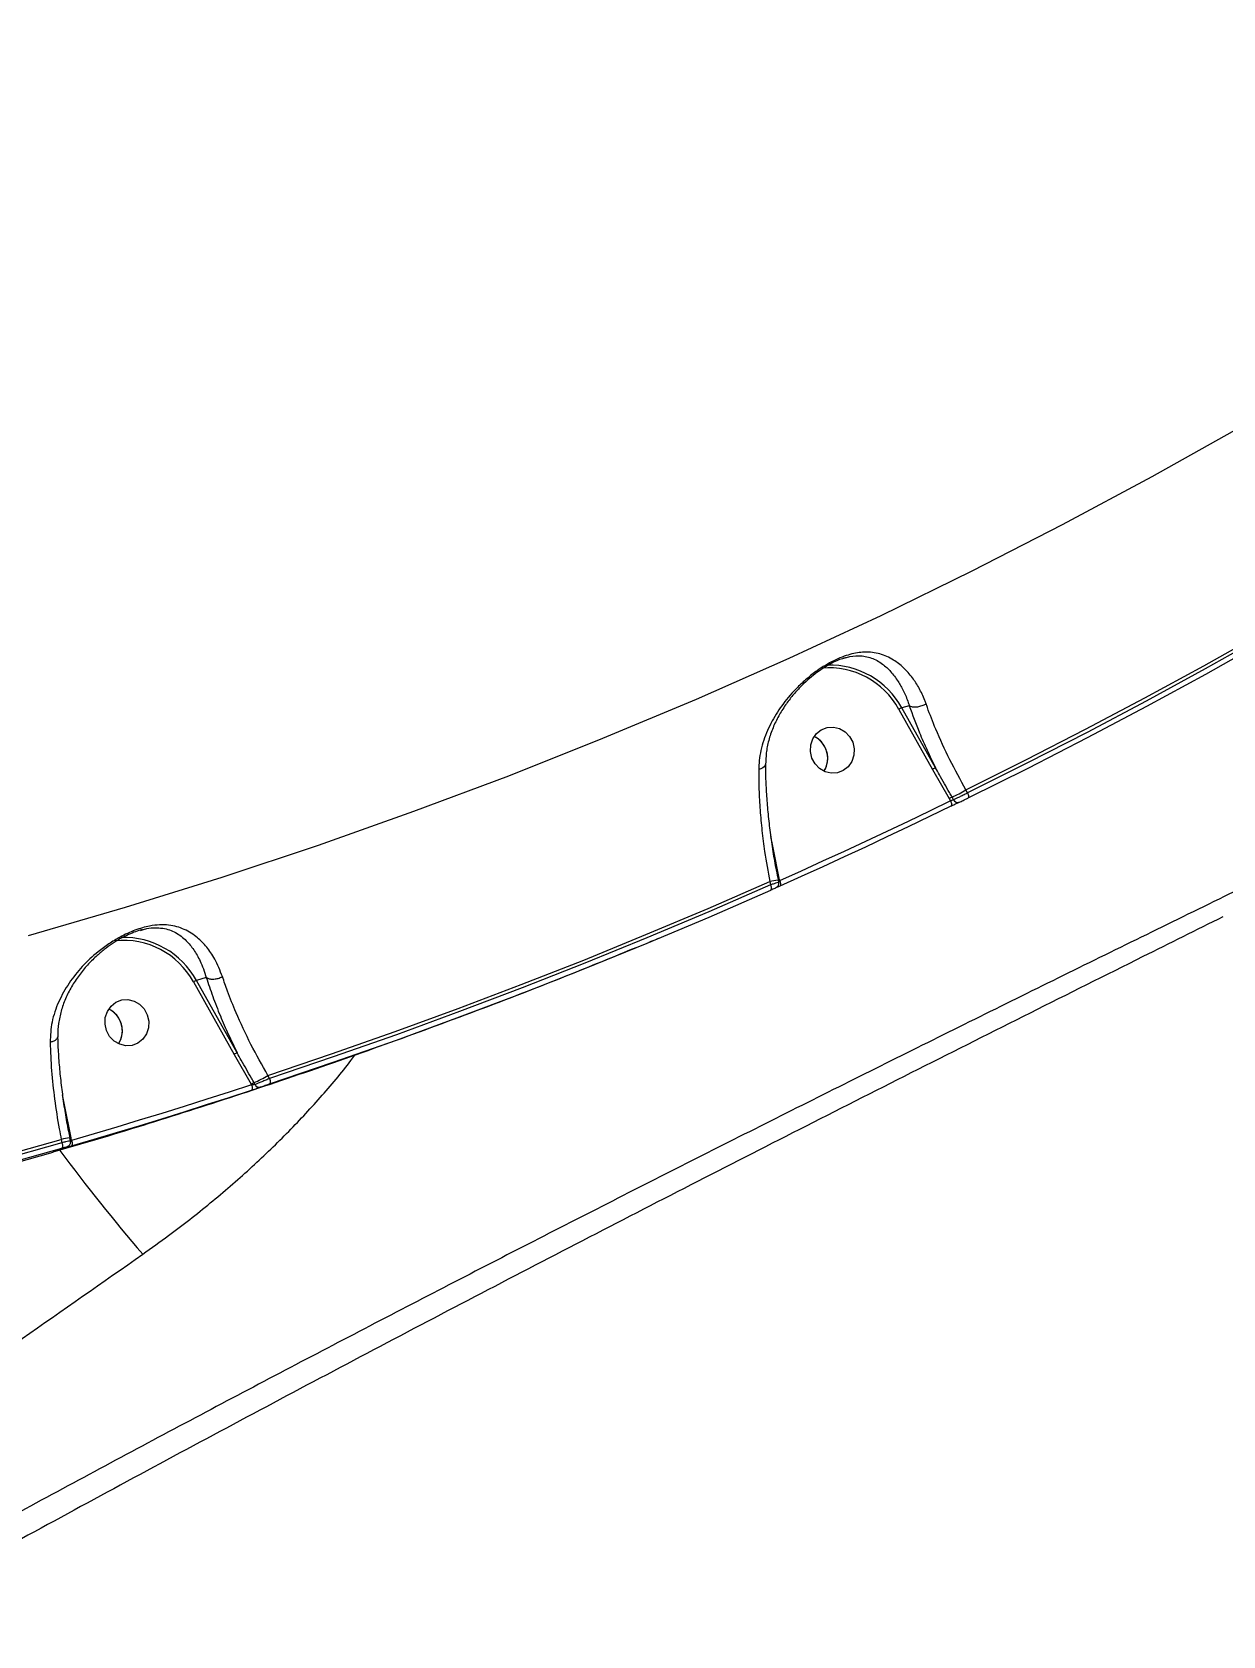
# Model space of a CAD drawing. Header units: millimetres. Extents: x -4335 to 4318, y -3792 to 3101.
# Drawn here: x 1904.2 to 2134.4, y -640.3 to -330.2 of the extents above; entities that cross this region are included whole.
import ezdxf

# ---------------------------------------------------------------- set-up
doc = ezdxf.new("R2010")
doc.units = ezdxf.units.MM
for name, color, linetype in [('DIKOM_ЗОНА', 80, 'Continuous'), ('DIKOM_ОБЪЕКТ', 7, 'Continuous'), ('DIKOM_РАЗМЕР_ЗОНА', 7, 'Continuous'), ('DIKOM_РАЗМЕР_ОБЪЕКТА', 7, 'Continuous')]:
    doc.layers.add(name, color=color, linetype=linetype)
doc.styles.add('style1', font='arial.ttf', dxfattribs={"width": 0.8})
doc.dimstyles.new('1-50', dxfattribs={"dimtxt": 300, "dimasz": 200, "dimexe": 100, "dimexo": 0, "dimgap": 100, "dimtad": 1, "dimtxsty": 'style1', "dimcen": 200, "dimclrd": 7, "dimclre": 7, "dimclrt": 7, "dimadec": 1, "dimazin": 2, "dimtfac": 1, "dimtmove": 0, "dimatfit": 2, "dimfxl": 0, "dimlwd": 25, "dimlwe": 18, "dimarcsym": 0})

# ---------------------------------------------------------------- blocks, each defined once
blk = doc.blocks.new('*D1')
at = {"layer": 'Defpoints', "color": 0, "transparency": 16777216}
for p in [(4316.09, -116.68), (-3504.99, -2016.22), (4316.09, -3691.68)]:
    blk.add_point(p, dxfattribs=at)
at = {"layer": 'DIKOM_РАЗМЕР_ЗОНА', "color": 7, "lineweight": 18, "transparency": 16777216}
for p, q in [((4316.09, -116.68), (4316.09, -3791.68)), ((-3504.99, -2016.22), (-3504.99, -3791.68))]:
    blk.add_line(p, q, dxfattribs=at)
at = {"layer": 'DIKOM_РАЗМЕР_ЗОНА', "color": 7, "lineweight": 25, "transparency": 16777216}
blk.add_line((-3304.99, -3691.68), (4116.09, -3691.68), dxfattribs=at)
at = {"layer": 'DIKOM_РАЗМЕР_ЗОНА', "color": 7, "transparency": 16777216}
for points in [[(-3304.99, -3658.35), (-3304.99, -3725.02), (-3504.99, -3691.68)], [(4116.09, -3658.35), (4116.09, -3725.02), (4316.09, -3691.68)]]:
    blk.add_solid(points, dxfattribs=at)
at = {"layer": 'DIKOM_РАЗМЕР_ЗОНА', "color": 7, "transparency": 16777216, "insert": (133.35, -3438.51), "char_height": 300, "attachment_point": 5, "style": 'style1'}
blk.add_mtext('7850', dxfattribs=at)
blk = doc.blocks.new('*D2')
at = {"layer": 'Defpoints', "color": 0, "transparency": 16777216}
for p in [(2711.72, 601.17), (-2007.01, 181.47), (-2007.01, -2298.93)]:
    blk.add_point(p, dxfattribs=at)
at = {"layer": 'DIKOM_РАЗМЕР_ОБЪЕКТА', "color": 7, "lineweight": 18, "transparency": 16777216}
for p, q in [((2711.72, 601.17), (2711.72, -2398.93)), ((-2007.01, 181.47), (-2007.01, -2398.93))]:
    blk.add_line(p, q, dxfattribs=at)
at = {"layer": 'DIKOM_РАЗМЕР_ОБЪЕКТА', "color": 7, "lineweight": 25, "transparency": 16777216}
blk.add_line((2511.72, -2298.93), (-1807.01, -2298.93), dxfattribs=at)
at = {"layer": 'DIKOM_РАЗМЕР_ОБЪЕКТА', "color": 7, "transparency": 16777216}
for points in [[(-1807.01, -2265.6), (-1807.01, -2332.27), (-2007.01, -2298.93)], [(2511.72, -2265.6), (2511.72, -2332.27), (2711.72, -2298.93)]]:
    blk.add_solid(points, dxfattribs=at)
at = {"layer": 'DIKOM_РАЗМЕР_ОБЪЕКТА', "color": 7, "transparency": 16777216, "insert": (-22.56, -2045.76), "char_height": 300, "attachment_point": 5, "style": 'style1'}
blk.add_mtext('4750', dxfattribs=at)

msp = doc.modelspace()

# ---------------------------------------------------------------- linework, layer by layer
at = {"layer": 'DIKOM_ЗОНА', "color": 3, "lineweight": 15}
msp.add_lwpolyline([(1629.814, 3100.338, -0.4205658), (4317.777, 469.92), (4317.777, -16.224, -0.4142136), (1317.777, -3016.224), (-2004.986, -3016.224, -0.4142136), (-3504.986, -1516.224), (-3504.986, 1600.338, -0.4142136), (-2004.986, 3100.338), (1629.814, 3100.338)], format="xyb", dxfattribs=at)
at = {"layer": 'DIKOM_ОБЪЕКТ', "color": 7, "linetype": 'Continuous', "lineweight": 15}
for p, q in [((2071.775, -461.142), (2078.31, -472.746)), ((2073.803, -460.437), (2072.344, -460.852)), ((2078.879, -472.455), (2072.344, -460.852)), ((2078.31, -472.746), (2081.532, -478.388)), ((2085.071, -477.286), (2084.747, -476.711)), ((2081.532, -478.388), (2081.782, -478.831)), ((2082.356, -478.62), (2082.068, -478.108)), ((2047.404, -487.622), (2047.008, -485.705)), ((2048.708, -494.137), (2047.404, -487.622)), ((2046.809, -494.437), (2046.945, -495.097)), ((2048.301, -495.508), (2048.081, -495.609)), ((2048.43, -494.167), (2048.428, -494.165)), ((2048.43, -494.167), (2048.514, -494.575)), ((2048.736, -494.27), (2048.708, -494.137)), ((1925.123, -503.894), (1925.522, -503.781)), ((1935.383, -513.847), (1943.274, -527.86)), ((1937.874, -513.01), (1935.952, -513.556)), ((1943.843, -527.569), (1935.952, -513.556)), ((1943.274, -527.86), (1946.557, -533.61)), ((1947.293, -533.685), (1947.093, -533.331)), ((1950.102, -532.519), (1949.772, -531.933)), ((1910.45, -537.61), (1910.054, -535.688)), ((1946.557, -533.61), (1946.624, -533.728)), ((1911.729, -544.003), (1910.45, -537.61)), ((1909.83, -544.302), (1909.964, -544.95)), ((1911.025, -545.712), (1910.858, -545.78)), ((1911.451, -544.032), (1911.45, -544.03)), ((1911.451, -544.032), (1911.57, -544.606)), ((1911.833, -544.502), (1911.729, -544.003))]:
    msp.add_line(p, q, dxfattribs=at)
at = {"layer": 'DIKOM_ОБЪЕКТ', "color": 7, "linetype": 'Continuous', "lineweight": 15, "flags": 128}
for points in [[(2204.554, -364.941), (2188.152, -375.834), (2171.558, -386.41), (2154.779, -396.666), (2137.818, -406.597), (2120.683, -416.202), (2103.377, -425.476), (2085.906, -434.418), (2068.277, -443.023), (2050.494, -451.29), (2032.564, -459.215), (2014.492, -466.797), (1996.283, -474.033), (1977.945, -480.92), (1959.481, -487.456), (1940.9, -493.639), (1922.205, -499.468), (1903.404, -504.94)], [(2084.747, -476.711), (2096.352, -470.922), (2107.889, -464.992), (2119.357, -458.921), (2130.754, -452.709), (2142.079, -446.359), (2153.33, -439.87), (2164.506, -433.244), (2175.605, -426.48)], [(2175.747, -427.165), (2164.669, -433.912), (2153.515, -440.523), (2142.286, -446.998), (2130.984, -453.334), (2119.61, -459.532), (2108.165, -465.59), (2096.652, -471.508), (2085.071, -477.286)], [(2085.174, -478.28), (2096.765, -472.498), (2108.288, -466.575), (2119.742, -460.512), (2131.125, -454.309), (2142.437, -447.967), (2153.675, -441.488), (2164.838, -434.871), (2175.925, -428.118)], [(2062.853, -467.5), (2063.138, -468.749), (2063.079, -470.02), (2062.683, -471.21), (2061.982, -472.223), (2061.031, -472.977), (2059.909, -473.411), (2058.706, -473.489), (2057.519, -473.206), (2056.445, -472.583), (2055.571, -471.673), (2054.967, -470.548), (2054.683, -469.299), (2054.741, -468.028), (2055.137, -466.838), (2055.839, -465.825), (2056.789, -465.071), (2057.912, -464.637), (2059.115, -464.559), (2060.302, -464.842), (2061.375, -465.465), (2062.25, -466.375), (2062.853, -467.5)], [(2085.071, -477.286), (2085.145, -477.46), (2085.204, -477.63), (2085.247, -477.792), (2085.271, -477.939), (2085.275, -478.065), (2085.26, -478.166), (2085.226, -478.239), (2085.174, -478.28)], [(2081.782, -478.831), (2077.679, -480.823), (2073.568, -482.797), (2069.449, -484.754), (2065.322, -486.693), (2061.187, -488.614), (2057.044, -490.517), (2052.894, -492.403), (2048.736, -494.27)], [(2048.808, -495.279), (2052.969, -493.41), (2057.123, -491.523), (2061.269, -489.618), (2065.408, -487.695), (2069.538, -485.755), (2073.661, -483.797), (2077.775, -481.821), (2081.881, -479.827)], [(2081.782, -478.831), (2081.856, -479.006), (2081.915, -479.177), (2081.957, -479.34), (2081.98, -479.487), (2081.984, -479.613), (2081.969, -479.715), (2081.934, -479.787), (2081.881, -479.827)], [(1949.772, -531.933), (1962.091, -527.768), (1974.359, -523.453), (1986.574, -518.988), (1998.735, -514.374), (2010.841, -509.611), (2022.89, -504.7), (2034.88, -499.642), (2046.809, -494.437)], [(1950.094, -533.559), (1962.398, -529.398), (1974.651, -525.087), (1986.852, -520.626), (1998.999, -516.017), (2011.09, -511.26), (2023.125, -506.355), (2035.101, -501.304), (2047.017, -496.106)], [(2046.945, -495.097), (2035.039, -500.29), (2023.073, -505.338), (2011.048, -510.238), (1998.966, -514.991), (1986.829, -519.597), (1974.639, -524.053), (1962.396, -528.361), (1950.102, -532.519)], [(2046.945, -495.097), (2047.014, -495.274), (2047.067, -495.447), (2047.104, -495.611), (2047.123, -495.76), (2047.124, -495.888), (2047.106, -495.991), (2047.07, -496.065), (2047.017, -496.106)], [(2048.736, -494.27), (2048.804, -494.447), (2048.858, -494.621), (2048.896, -494.786), (2048.915, -494.935), (2048.916, -495.063), (2048.897, -495.166), (2048.861, -495.239), (2048.808, -495.279)], [(1926.461, -520.205), (1926.745, -521.454), (1926.687, -522.724), (1926.291, -523.915), (1925.589, -524.928), (1924.638, -525.682), (1923.516, -526.115), (1922.313, -526.194), (1921.126, -525.91), (1920.052, -525.288), (1919.178, -524.377), (1918.574, -523.252), (1918.29, -522.004), (1918.348, -520.733), (1918.744, -519.542), (1919.446, -518.529), (1920.397, -517.775), (1921.519, -517.342), (1922.722, -517.263), (1923.909, -517.547), (1924.983, -518.169), (1925.857, -519.08), (1926.461, -520.205)], [(1950.102, -532.519), (1950.155, -532.701), (1950.194, -532.881), (1950.217, -533.05), (1950.224, -533.204), (1950.215, -533.336), (1950.189, -533.441), (1950.149, -533.517), (1950.094, -533.559)], [(1911.792, -545.553), (1916.164, -544.27), (1920.53, -542.969), (1924.892, -541.649), (1929.247, -540.31), (1933.597, -538.953), (1937.941, -537.577), (1942.279, -536.183), (1946.611, -534.77)], [(1946.624, -533.728), (1942.295, -535.14), (1937.96, -536.533), (1933.62, -537.908), (1929.274, -539.264), (1924.922, -540.602), (1920.564, -541.92), (1916.201, -543.221), (1911.833, -544.502)], [(1946.624, -533.728), (1946.676, -533.911), (1946.715, -534.091), (1946.738, -534.262), (1946.744, -534.416), (1946.734, -534.548), (1946.708, -534.653), (1946.667, -534.728), (1946.611, -534.77)], [(1809.089, -568.109), (1821.806, -565.669), (1834.49, -563.076), (1847.14, -560.328), (1859.756, -557.428), (1872.334, -554.375), (1884.874, -551.169), (1897.373, -547.811), (1909.83, -544.302)], [(1909.964, -544.95), (1897.532, -548.452), (1885.058, -551.803), (1872.545, -555.002), (1859.992, -558.05), (1847.403, -560.946), (1834.779, -563.689), (1822.121, -566.279), (1809.431, -568.716)], [(1909.964, -544.95), (1910.011, -545.134), (1910.044, -545.316), (1910.061, -545.487), (1910.064, -545.642), (1910.05, -545.775), (1910.021, -545.882), (1909.978, -545.958), (1909.923, -546.001)], [(1911.833, -544.502), (1911.88, -544.687), (1911.913, -544.869), (1911.931, -545.041), (1911.933, -545.196), (1911.92, -545.329), (1911.891, -545.436), (1911.848, -545.511), (1911.792, -545.553)], [(1908.197, -546.83), (1890.562, -551.814), (1871.446, -556.849), (1852.24, -561.53), (1832.947, -565.855), (1813.576, -569.822), (1794.13, -573.431), (1774.617, -576.679), (1755.041, -579.567), (1735.41, -582.094), (1715.729, -584.258), (1696.003, -586.058)], [(1809.307, -569.786), (1822.007, -567.347), (1834.675, -564.755), (1847.31, -562.009), (1859.91, -559.111), (1872.472, -556.061), (1884.996, -552.859), (1897.481, -549.505), (1909.923, -546.001)]]:
    msp.add_lwpolyline(points, dxfattribs=at)
at = {"layer": 'DIKOM_ОБЪЕКТ', "color": 7, "linetype": 'Continuous', "lineweight": 15}
for centre, radius, start, end in [((2058.355, -468.502), 15.945, 28.67347, 91.42238), ((2058.266, -468.496), 15.381, 28.56009, 95.15085), ((2073.631, -464.073), 3.469, 111.77179, 122.34297), ((2053.415, -470.536), 4.587, 20.10749, 64.49028), ((2053.367, -470.6), 4.665, 327.44564, 64.29944), ((2053.41, -470.617), 4.62, 327.33903, 21.02786), ((2080.169, -475.684), 3.476, 111.78948, 122.33501), ((2073.989, -459.35), 20.424, 293.30152, 301.78581), ((2083.679, -481.852), 4.075, 113.28847, 121.79276), ((2083.176, -478.212), 0.916, 206.46298, 292.71488), ((2050.274, -510.123), 16.065, 96.59541, 102.4537), ((2047.429, -487.851), 6.415, 279.01764, 281.50427), ((1921.967, -521.201), 15.938, 28.66557, 91.88696), ((1921.882, -521.191), 15.368, 28.54426, 96.01531), ((1937.238, -516.777), 3.469, 111.77179, 122.34297), ((1917.022, -523.241), 4.587, 20.10749, 64.49028), ((1916.974, -523.305), 4.665, 327.44739, 64.29957), ((1917.017, -523.322), 4.62, 327.34192, 21.02823), ((1945.129, -530.79), 3.469, 111.77179, 122.34297), ((1948.714, -537.092), 4.096, 113.31463, 121.77661), ((1939.021, -514.585), 20.409, 293.29729, 301.78795), ((1948.119, -533.275), 0.923, 206.38397, 284.76254), ((1913.306, -560.053), 16.13, 96.60718, 102.44194), ((1910.424, -537.572), 6.561, 279.04534, 281.47658), ((2207.214, -325.088), 370.951, 216.63335, 220.60342)]:
    msp.add_arc(centre, radius, start, end, dxfattribs=at)
for points, knots in [([(2295.347, -332.233), (2295.84, -330.516), (2297.179, -325.857), (2298.649, -317.454), (2299.526, -306.808), (2299.521, -295.251), (2298.653, -282.855), (2296.918, -269.671), (2294.317, -255.736), (2290.835, -241.057), (2286.497, -225.674), (2281.321, -209.64), (2275.336, -193.031), (2268.566, -175.924), (2261.027, -158.367), (2252.714, -140.381), (2243.658, -122.005), (2233.893, -103.299), (2223.466, -84.35), (2212.424, -65.248), (2200.939, -46.284), (2189.045, -27.496), (2176.794, -8.913), (2164.075, 9.647), (2150.944, 28.105), (2137.457, 46.379), (2123.474, 64.646), (2108.996, 82.863), (2094.04, 100.99), (2078.836, 118.746), (2063.454, 136.051), (2047.965, 152.823), (2032.419, 169.004), (2016.839, 184.554), (2001.252, 199.462), (1985.706, 213.686), (1970.273, 227.164), (1955.031, 239.815), (1940.976, 250.897), (1932.121, 257.422), (1928.168, 260.334)], [0, 0, 0, 0, 0.0156522, 0.0424894, 0.0694113, 0.0963764, 0.1233415, 0.1502633, 0.1771006, 0.203938, 0.23086, 0.257825, 0.2847901, 0.311712, 0.3385494, 0.3653868, 0.3923086, 0.4192737, 0.4462386, 0.4731606, 0.499998, 0.5258462, 0.55177, 0.5777322, 0.6036945, 0.6296183, 0.6554665, 0.6823039, 0.7092259, 0.736191, 0.7631561, 0.7900781, 0.8169154, 0.8437529, 0.8706749, 0.89764, 0.9246051, 0.9515272, 0.9783645, 1, 1, 1, 1]), ([(2021.618, 177.106), (2024.643, 174.076), (2032.79, 165.913), (2046.045, 152.112), (2061.317, 135.614), (2076.611, 118.445), (2091.873, 100.648), (2107.049, 82.269), (2121.805, 63.711), (2136.1, 45.044), (2149.903, 26.335), (2163.441, 7.281), (2176.653, -12.067), (2189.484, -31.646), (2201.652, -51.026), (2213.131, -70.144), (2223.91, -88.947), (2234.165, -107.74), (2243.836, -126.457), (2252.876, -145.028), (2261.084, -163.046), (2268.453, -180.46), (2274.992, -197.238), (2280.808, -213.651), (2285.849, -229.627), (2290.077, -245.096), (2293.4, -259.72), (2295.828, -273.467), (2297.39, -286.327), (2298.112, -298.51), (2297.954, -309.944), (2296.893, -320.565), (2295.046, -329.75), (2292.524, -337.576), (2290.124, -343.228), (2288.282, -346.134), (2287.675, -347.092)], [0, 0, 0, 0, 0.0177775, 0.0478939, 0.0780336, 0.10815, 0.1391411, 0.1701576, 0.2011488, 0.2312651, 0.2614047, 0.2915211, 0.3225123, 0.3535287, 0.38452, 0.4146364, 0.4447758, 0.4748923, 0.5058834, 0.5368999, 0.567891, 0.5980074, 0.628147, 0.6582634, 0.6892545, 0.720271, 0.7512621, 0.7813784, 0.811518, 0.8416345, 0.8726254, 0.9036418, 0.934633, 0.9608449, 0.9870873, 1, 1, 1, 1]), ([(2015.766, 85.589), (2019.899, 81.038), (2028.171, 71.931), (2040.419, 57.857), (2052.512, 43.525), (2064.57, 28.743), (2076.559, 13.536), (2088.443, -2.072), (2100.029, -17.831), (2111.658, -34.224), (2123.264, -51.238), (2134.775, -68.841), (2145.797, -86.441), (2156.281, -103.957), (2166.176, -121.305), (2175.436, -138.41), (2184.035, -155.239), (2191.974, -171.769), (2199.245, -187.969), (2205.814, -203.764), (2211.65, -219.079), (2216.723, -233.849), (2221.013, -248.039), (2224.53, -261.637), (2227.272, -274.618), (2229.23, -286.922), (2230.393, -298.491), (2230.754, -309.479), (2230.253, -319.803), (2228.856, -329.396), (2226.577, -338.052), (2223.392, -345.702), (2219.395, -352.422), (2216.008, -356.018), (2214.315, -357.815)], [0, 0, 0, 0, 0.0277665, 0.0555662, 0.0833659, 0.1111323, 0.1400374, 0.1689801, 0.1979227, 0.2268277, 0.2586374, 0.2905482, 0.3225101, 0.3544719, 0.3863819, 0.4181912, 0.4498954, 0.4817, 0.5135556, 0.5454111, 0.5772152, 0.6089191, 0.6405474, 0.672276, 0.7040551, 0.7358343, 0.7675628, 0.7991909, 0.8325939, 0.8660266, 0.8994295, 0.9329431, 0.9664864, 1, 1, 1, 1]), ([(2077.04, -460.06), (2076.961, -459.843), (2076.567, -458.77), (2075.73, -457.01), (2074.349, -454.859), (2072.696, -453), (2070.611, -451.399), (2068.177, -450.297), (2065.404, -449.945), (2062.861, -450.317), (2060.808, -450.996), (2059.198, -451.706), (2057.569, -452.606), (2055.802, -453.762), (2053.965, -455.193), (2051.703, -457.281), (2049.361, -459.978), (2047.16, -463.39), (2045.552, -467.088), (2044.797, -470.279), (2044.712, -472.189), (2044.686, -472.764)], [0, 0, 0, 0, 0.0134555, 0.0663226, 0.1192321, 0.1832744, 0.2473512, 0.3264814, 0.4053656, 0.4678613, 0.4990972, 0.5303037, 0.5614431, 0.5926235, 0.6345149, 0.6764889, 0.7480862, 0.8197599, 0.8939589, 0.9680652, 1, 1, 1, 1]), ([(2061.114, -451.263), (2060.946, -451.312), (2060.434, -451.462), (2059.457, -451.878), (2058.216, -452.516), (2056.9, -453.329), (2055.529, -454.312), (2054.101, -455.489), (2052.656, -456.861), (2051.209, -458.471), (2049.793, -460.328), (2048.495, -462.429), (2047.389, -464.719), (2046.582, -467.11), (2046.091, -469.493), (2046.042, -471.048), (2046.018, -471.79)], [0, 0, 0, 0, 0.023209, 0.0702928, 0.1199508, 0.1710962, 0.2277012, 0.2908202, 0.3605529, 0.4366322, 0.5240025, 0.6181375, 0.7162156, 0.8169025, 0.912649, 1, 1, 1, 1]), ([(2061.109, -451.255), (2061.13, -451.246), (2061.239, -451.201), (2061.335, -451.179), (2061.413, -451.161)], [0, 0, 0, 0, 0.1873756, 1, 1, 1, 1]), ([(2061.413, -451.161), (2061.499, -451.137), (2062.46, -450.859), (2064.291, -450.672), (2066.551, -451.106), (2068.532, -452.213), (2070.227, -453.772), (2071.575, -455.54), (2072.713, -457.576), (2073.408, -459.22), (2073.739, -460.238), (2073.806, -460.437), (2073.806, -460.438)], [0, 0, 0, 0, 0.0122684, 0.1377248, 0.300618, 0.4698532, 0.6062169, 0.7449086, 0.8572299, 0.9715642, 0.999932, 1, 1, 1, 1]), ([(2073.806, -460.438), (2073.805, -460.437), (2073.804, -460.437), (2073.803, -460.437), (2073.803, -460.437)], [0, 0, 0, 0, 0.6914866, 1, 1, 1, 1]), ([(2073.803, -460.437), (2074.43, -462.16), (2075.451, -464.963), (2077.217, -469.02), (2078.323, -471.307), (2078.879, -472.455)], [0, 0, 0, 0, 0.4427009, 0.7201706, 1, 1, 1, 1]), ([(2073.806, -460.438), (2073.975, -460.514), (2074.313, -460.666), (2075.051, -460.694), (2075.859, -460.565), (2076.498, -460.339), (2076.877, -460.153), (2077.002, -460.082), (2077.04, -460.06)], [0, 0, 0, 0, 0.220496, 0.4409854, 0.6614371, 0.881921, 0.9635453, 1, 1, 1, 1]), ([(2084.747, -476.711), (2083.683, -474.769), (2081.523, -470.83), (2079.086, -465.461), (2077.687, -461.897), (2077.125, -460.3), (2077.04, -460.06)], [0, 0, 0, 0, 0.3434992, 0.6969419, 0.9545338, 1, 1, 1, 1]), ([(2045.94, -471.782), (2045.929, -471.882), (2045.905, -472.111), (2045.538, -472.438), (2045.109, -472.638), (2044.803, -472.733), (2044.727, -472.753), (2044.686, -472.764)], [0, 0, 0, 0, 0.2496823, 0.5734599, 0.8972382, 0.9454992, 1, 1, 1, 1]), ([(2044.686, -472.764), (2044.691, -474.037), (2044.702, -476.596), (2044.925, -480.573), (2045.294, -484.597), (2045.87, -489.214), (2046.461, -492.501), (2046.809, -494.437)], [0, 0, 0, 0, 0.1872856, 0.3765503, 0.5570053, 0.7391972, 1, 1, 1, 1]), ([(2045.975, -471.768), (2045.985, -472.708), (2046.007, -474.716), (2046.184, -477.948), (2046.475, -481.414), (2046.884, -484.979), (2047.414, -488.602), (2047.937, -491.677), (2048.323, -493.523), (2048.456, -494.159)], [0, 0, 0, 0, 0.1350271, 0.2885997, 0.443881, 0.6005969, 0.7583733, 0.9167714, 1, 1, 1, 1]), ([(2082.068, -478.108), (2081.905, -477.819), (2081.09, -476.373), (2080.014, -474.495), (2079.124, -472.896), (2078.879, -472.455)], [0, 0, 0, 0, 0.1533149, 0.7665769, 1, 1, 1, 1]), ([(2085.071, -477.286), (2085.03, -477.308), (2084.755, -477.454), (2084.207, -477.739), (2083.467, -478.11), (2082.801, -478.429), (2082.504, -478.556), (2082.356, -478.62)], [0, 0, 0, 0, 0.042247, 0.2819631, 0.5212709, 0.7606197, 1, 1, 1, 1]), ([(2082.356, -478.62), (2082.327, -478.634), (2082.27, -478.663), (2082.131, -478.718), (2081.972, -478.773), (2081.852, -478.811), (2081.791, -478.828), (2081.782, -478.831)], [0, 0, 0, 0, 0.2369546, 0.4742368, 0.7137946, 0.9566365, 1, 1, 1, 1]), ([(2081.881, -479.827), (2081.907, -479.815), (2082.075, -479.733), (2082.41, -479.572), (2082.86, -479.36), (2083.264, -479.173), (2083.441, -479.095), (2083.529, -479.056)], [0, 0, 0, 0, 0.0426266, 0.2824811, 0.5216428, 0.7607283, 1, 1, 1, 1]), ([(2083.529, -479.056), (2083.618, -479.017), (2083.795, -478.939), (2084.198, -478.751), (2084.647, -478.537), (2084.981, -478.375), (2085.149, -478.293), (2085.174, -478.28)], [0, 0, 0, 0, 0.2393636, 0.478658, 0.7179248, 0.9577028, 1, 1, 1, 1]), ([(2137.728, -495.855), (2127.017, -501.098), (2105.595, -511.584), (2073.287, -527.575), (2040.84, -543.809), (2008.264, -560.332), (1975.59, -577.16), (1942.844, -594.314), (1910.056, -611.819), (1877.251, -629.69), (1844.499, -647.915), (1811.832, -666.504), (1779.275, -685.471), (1746.85, -704.816), (1714.588, -724.533), (1682.105, -744.877), (1649.432, -765.867), (1616.596, -787.501), (1584.033, -809.496), (1550.239, -832.886), (1515.282, -857.718), (1479.227, -884.008), (1443.59, -910.63), (1408.392, -937.529), (1373.425, -964.824), (1338.694, -992.479), (1304.178, -1020.438), (1270.085, -1048.467), (1236.375, -1076.507), (1214.223, -1095.146), (1203.15, -1104.464)], [0, 0, 0, 0, 0.0329727, 0.0659486, 0.0989209, 0.13202, 0.1651228, 0.1982215, 0.2314412, 0.2646699, 0.2978982, 0.331117, 0.3643418, 0.3975767, 0.4308113, 0.4640357, 0.4985455, 0.533067, 0.5675885, 0.6020985, 0.6415012, 0.6809274, 0.7203631, 0.7597922, 0.7991976, 0.8393434, 0.8795083, 0.9196818, 0.9598508, 1, 1, 1, 1]), ([(2048.509, -494.58), (2048.522, -494.677), (2048.548, -494.864), (2048.481, -495.123), (2048.375, -495.328), (2048.253, -495.475), (2048.141, -495.571), (2048.058, -495.626), (2048.011, -495.653), (2047.976, -495.672), (2047.912, -495.703), (2047.785, -495.762), (2047.457, -495.911), (2047.106, -496.067), (2046.899, -496.159), (2046.871, -496.171)], [0, 0, 0, 0, 0.0910368, 0.1754893, 0.2468499, 0.3065116, 0.3540238, 0.3859635, 0.4051558, 0.4258123, 0.4631928, 0.5994797, 0.7816016, 0.9704684, 1, 1, 1, 1]), ([(2048.481, -494.582), (2048.485, -494.58), (2048.496, -494.574), (2048.209, -494.668), (2047.686, -494.845), (2047.192, -495.013), (2046.945, -495.097)], [0, 0, 0, 0, 0.157605, 0.4369785, 0.7191406, 1, 1, 1, 1]), ([(2048.301, -495.508), (2048.331, -495.494), (2048.46, -495.435), (2048.657, -495.347), (2048.808, -495.279)], [0, 0, 0, 0, 0.229391, 1, 1, 1, 1]), ([(2048.736, -494.27), (2048.693, -494.315), (2048.61, -494.402), (2048.53, -494.492), (2048.509, -494.52), (2048.504, -494.526)], [0, 0, 0, 0, 0.4441004, 0.8709591, 1, 1, 1, 1]), ([(2134.441, -501.267), (2129.286, -503.829), (2116.882, -509.995), (2097.225, -519.825), (2075.518, -530.734), (2054.088, -541.585), (2032.897, -552.404), (2011.948, -563.192), (1991.057, -574.049), (1970.246, -584.97), (1949.538, -595.948), (1928.954, -606.977), (1908.514, -618.052), (1888.238, -629.166), (1868.142, -640.315), (1848.243, -651.492), (1828.556, -662.695), (1809.095, -673.917), (1789.864, -685.16), (1770.764, -696.482), (1751.723, -707.922), (1732.701, -719.508), (1713.754, -731.208), (1694.904, -743.01), (1676.149, -754.914), (1657.487, -766.925), (1638.935, -779.032), (1620.48, -791.244), (1602.093, -803.577), (1583.735, -816.055), (1565.409, -828.675), (1547.143, -841.419), (1528.965, -854.264), (1510.903, -867.191), (1492.911, -880.23), (1474.953, -893.406), (1456.982, -906.745), (1439.018, -920.233), (1421.054, -933.867), (1403.086, -947.648), (1385.109, -961.574), (1367.116, -975.646), (1349.104, -989.861), (1331.066, -1004.218), (1312.997, -1018.715), (1294.893, -1033.351), (1276.748, -1048.123), (1258.553, -1063.03), (1240.309, -1078.069), (1223.979, -1091.588), (1213.772, -1100.08), (1209.629, -1103.527)], [0, 0, 0, 0, 0.0160645, 0.0386563, 0.061041, 0.0833287, 0.104928, 0.1264641, 0.14792, 0.1692778, 0.1905216, 0.2116357, 0.2326061, 0.25342, 0.2740655, 0.2945322, 0.3148105, 0.3348923, 0.3547703, 0.3744647, 0.394285, 0.4141314, 0.4339367, 0.4537069, 0.4734483, 0.4931673, 0.5128721, 0.5325076, 0.5521767, 0.5719317, 0.5917476, 0.6115994, 0.6314614, 0.6513005, 0.6710941, 0.6910604, 0.7111297, 0.7313103, 0.7516099, 0.7720361, 0.7925966, 0.8132989, 0.8341506, 0.8551588, 0.8763307, 0.8976732, 0.919193, 0.9408966, 0.9628005, 0.9848998, 1, 1, 1, 1]), ([(1940.995, -512.832), (1940.525, -511.646), (1939.67, -509.486), (1937.982, -507.065), (1936.055, -505.091), (1933.705, -503.575), (1931.206, -502.86), (1928.879, -502.775), (1926.726, -503.02), (1924.087, -503.77), (1921.358, -505.032), (1918.982, -506.477), (1916.465, -508.336), (1913.81, -510.817), (1911.227, -514.055), (1909.226, -517.657), (1907.879, -521.518), (1907.735, -524.203), (1907.665, -525.51)], [0, 0, 0, 0, 0.0785499, 0.1430597, 0.2076042, 0.2872166, 0.3665519, 0.405752, 0.4448526, 0.4974446, 0.549692, 0.5922713, 0.6349377, 0.7072972, 0.7797298, 0.8544853, 0.9291406, 1, 1, 1, 1]), ([(1925.515, -503.762), (1925.381, -503.791), (1924.861, -503.902), (1923.84, -504.25), (1922.507, -504.819), (1921.092, -505.561), (1919.619, -506.475), (1918.06, -507.613), (1916.454, -508.984), (1914.802, -510.647), (1913.202, -512.59), (1911.766, -514.77), (1910.598, -517.072), (1909.751, -519.456), (1909.279, -521.853), (1909.087, -523.562), (1909.16, -524.452), (1909.168, -524.554)], [0, 0, 0, 0, 0.0159372, 0.0618044, 0.111171, 0.1599373, 0.2176726, 0.2814797, 0.35334, 0.434545, 0.5271367, 0.6224384, 0.7184636, 0.8113757, 0.9014169, 0.9887076, 1, 1, 1, 1]), ([(1925.522, -503.781), (1925.806, -503.694), (1926.698, -503.42), (1927.995, -503.351), (1928.964, -503.398), (1930.367, -503.614), (1932.034, -504.224), (1933.928, -505.691), (1935.469, -507.575), (1936.823, -509.882), (1937.493, -511.857), (1937.877, -513.01), (1937.877, -513.011)], [0, 0, 0, 0, 0.0357337, 0.1124112, 0.1925311, 0.1966323, 0.365155, 0.5406806, 0.6823109, 0.826372, 0.9999103, 1, 1, 1, 1]), ([(2025.23, -505.477), (2025.138, -505.517), (2024.555, -505.766), (2023.966, -506.001), (2023.47, -506.199)], [0, 0, 0, 0, 0.1578586, 1, 1, 1, 1]), ([(2021.092, -507.167), (2016.583, -509.019), (2006.279, -513.25), (1990.045, -519.513), (1972.418, -526.012), (1954.684, -532.208), (1936.847, -538.094), (1921.35, -542.966), (1911.764, -545.753), (1908.189, -546.792)], [0, 0, 0, 0, 0.1221275, 0.2790671, 0.4359917, 0.592903, 0.749804, 0.9066961, 1, 1, 1, 1]), ([(1937.877, -513.011), (1937.876, -513.01), (1937.875, -513.009), (1937.874, -513.01), (1937.874, -513.01)], [0, 0, 0, 0, 0.6212461, 1, 1, 1, 1]), ([(1937.874, -513.01), (1938.268, -514.21), (1939.061, -516.622), (1940.511, -520.307), (1942.093, -523.967), (1943.258, -526.365), (1943.843, -527.569)], [0, 0, 0, 0, 0.2595429, 0.5218399, 0.7598798, 1, 1, 1, 1]), ([(1937.877, -513.011), (1938.051, -513.1), (1938.398, -513.278), (1939.147, -513.34), (1939.964, -513.237), (1940.547, -513.042), (1940.877, -512.892), (1940.954, -512.853), (1940.995, -512.832)], [0, 0, 0, 0, 0.2316118, 0.4632351, 0.6948637, 0.9265087, 0.961051, 1, 1, 1, 1]), ([(1949.772, -531.933), (1948.653, -529.928), (1946.383, -525.86), (1943.838, -520.364), (1942.079, -516.011), (1941.309, -513.753), (1940.995, -512.832)], [0, 0, 0, 0, 0.307259, 0.6233225, 0.846355, 1, 1, 1, 1]), ([(1909.086, -524.554), (1909.075, -524.648), (1909.051, -524.859), (1908.681, -525.163), (1908.207, -525.37), (1907.841, -525.471), (1907.706, -525.501), (1907.665, -525.51)], [0, 0, 0, 0, 0.2412452, 0.5404754, 0.8397502, 0.950502, 1, 1, 1, 1]), ([(1907.665, -525.51), (1907.737, -527.334), (1907.879, -530.914), (1908.498, -536.564), (1909.19, -541.031), (1909.696, -543.614), (1909.83, -544.302)], [0, 0, 0, 0, 0.3028931, 0.5944642, 0.892031, 1, 1, 1, 1]), ([(1909.127, -524.553), (1909.131, -524.809), (1909.154, -526.125), (1909.31, -528.628), (1909.601, -532.046), (1910.017, -535.565), (1910.552, -539.133), (1911.043, -541.967), (1911.386, -543.59), (1911.478, -544.024)], [0, 0, 0, 0, 0.0422837, 0.2177253, 0.3950415, 0.5738803, 0.7537669, 0.9341728, 1, 1, 1, 1]), ([(1925.576, -566.51), (1927.253, -565.314), (1931.734, -562.12), (1938.724, -556.632), (1946.356, -550.031), (1953.483, -543.212), (1959.989, -536.199), (1964.343, -531.105), (1966.339, -528.341), (1966.592, -527.991)], [0, 0, 0, 0, 0.1036284, 0.2768075, 0.450804, 0.6248405, 0.7980718, 0.9743806, 1, 1, 1, 1]), ([(1947.093, -533.331), (1946.93, -533.041), (1946.115, -531.595), (1945.019, -529.681), (1944.108, -528.046), (1943.843, -527.569)], [0, 0, 0, 0, 0.1504137, 0.7521242, 1, 1, 1, 1]), ([(1950.102, -532.519), (1950.046, -532.543), (1949.747, -532.672), (1949.166, -532.92), (1948.411, -533.236), (1947.738, -533.512), (1947.441, -533.627), (1947.293, -533.685)], [0, 0, 0, 0, 0.0547616, 0.2944168, 0.5301348, 0.7647119, 1, 1, 1, 1]), ([(1946.611, -534.77), (1946.647, -534.758), (1946.836, -534.696), (1947.199, -534.574), (1947.669, -534.414), (1948.084, -534.268), (1948.264, -534.201), (1948.354, -534.167)], [0, 0, 0, 0, 0.0557981, 0.2968198, 0.5326853, 0.7662375, 1, 1, 1, 1]), ([(1947.293, -533.685), (1947.261, -533.694), (1947.198, -533.713), (1947.039, -533.73), (1946.857, -533.737), (1946.714, -533.734), (1946.638, -533.729), (1946.624, -533.728)], [0, 0, 0, 0, 0.217882, 0.4436053, 0.683599, 0.9398101, 1, 1, 1, 1]), ([(1948.354, -534.167), (1948.444, -534.133), (1948.624, -534.066), (1949.039, -533.918), (1949.508, -533.756), (1949.871, -533.633), (1950.059, -533.571), (1950.094, -533.559)], [0, 0, 0, 0, 0.2340214, 0.4679283, 0.703917, 0.9447955, 1, 1, 1, 1]), ([(1909.923, -546.001), (1910.07, -545.959), (1910.365, -545.875), (1910.689, -545.792), (1910.874, -545.754), (1910.891, -545.762), (1910.862, -545.777), (1910.858, -545.78)], [0, 0, 0, 0, 0.2406389, 0.4814776, 0.7216895, 0.9612382, 1, 1, 1, 1]), ([(1911.537, -544.613), (1911.539, -544.607), (1911.543, -544.591), (1911.241, -544.648), (1910.708, -544.766), (1910.212, -544.889), (1909.964, -544.95)], [0, 0, 0, 0, 0.1702363, 0.4464836, 0.7233623, 1, 1, 1, 1]), ([(1910.858, -545.78), (1910.854, -545.782), (1910.824, -545.797), (1910.842, -545.805), (1911.026, -545.765), (1911.349, -545.68), (1911.644, -545.595), (1911.792, -545.553)], [0, 0, 0, 0, 0.0386366, 0.2781048, 0.5183266, 0.7592467, 1, 1, 1, 1]), ([(1911.558, -544.606), (1911.567, -544.631), (1911.613, -544.762), (1911.582, -545.001), (1911.491, -545.266), (1911.358, -545.46), (1911.219, -545.593), (1911.098, -545.674), (1911.022, -545.715), (1910.989, -545.73), (1910.976, -545.736)], [0, 0, 0, 0, 0.0531215, 0.2824195, 0.4678713, 0.6254062, 0.7586693, 0.8653365, 0.9477763, 1, 1, 1, 1]), ([(1911.833, -544.502), (1911.786, -544.525), (1911.694, -544.57), (1911.606, -544.61), (1911.583, -544.619), (1911.578, -544.621)], [0, 0, 0, 0, 0.4414465, 0.8777727, 1, 1, 1, 1]), ([(1350.587, -940.899), (1367.112, -930.897), (1400.163, -910.892), (1449.616, -880.622), (1498.953, -850.11), (1547.76, -819.533), (1596.009, -788.872), (1643.683, -758.087), (1691.117, -726.907), (1738.357, -695.363), (1785.409, -663.511), (1832.297, -631.384), (1879.025, -599.055), (1910.059, -577.358), (1925.576, -566.51)], [0, 0, 0, 0, 0.0844946, 0.1689889, 0.2535141, 0.3380387, 0.4206299, 0.5032205, 0.5858943, 0.6685688, 0.7514088, 0.8342495, 0.9171245, 1, 1, 1, 1])]:
    msp.add_open_spline(points, degree=3, knots=knots, dxfattribs=at)

# ---------------------------------------------------------------- dimensions: what is measured, and where the dimension line sits
at = {"layer": 'DIKOM_РАЗМЕР_ЗОНА'}
dim = msp.add_linear_dim(base=(4316.095, -3691.684), p1=(-3504.986, -2016.224), p2=(4316.095, -116.68), text='7850', dimstyle='1-50', dxfattribs=at)
dim.commit()
dim.dimension.update_dxf_attribs({"geometry": '*D1', "text_midpoint": (133.347, -3691.684), "dimtype": 160})
at = {"layer": 'DIKOM_РАЗМЕР_ОБЪЕКТА'}
dim = msp.add_linear_dim(base=(-2007.007, -2298.934), p1=(2711.721, 601.173), p2=(-2007.007, 181.474), text='4750', dimstyle='1-50', dxfattribs=at)
dim.commit()
dim.dimension.update_dxf_attribs({"geometry": '*D2', "text_midpoint": (-22.564, -2298.934), "dimtype": 160})

doc.saveas('drawing.dxf')
